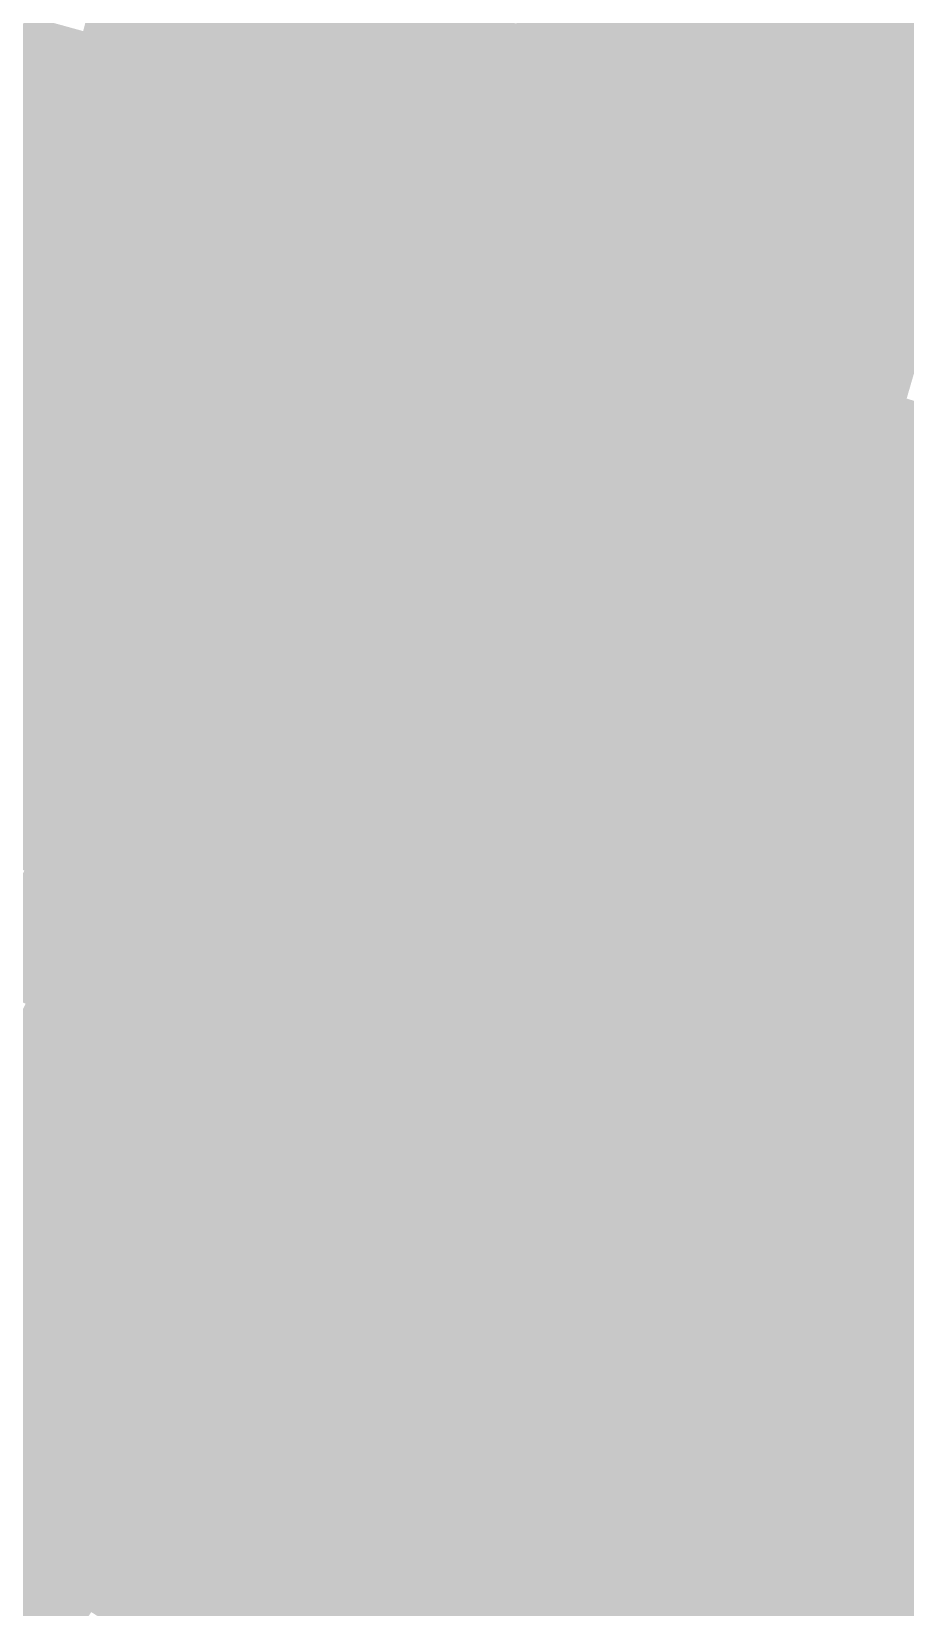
# Model space of a CAD drawing. Header units: inches. Extents: x -266 to 784, y -170 to 213.
# Drawn here: x 73.34 to 88.02, y -47 to -20.54 of the extents above; entities that cross this region are included whole.
import ezdxf

# ---------------------------------------------------------------- set-up
doc = ezdxf.new("R2010")
doc.units = ezdxf.units.IN
doc.header["$MEASUREMENT"] = 0

msp = doc.modelspace()

# ---------------------------------------------------------------- linework, layer by layer
at = {"color": 242, "true_color": 0xe60031}
msp.add_solid([(81.958979, -18.404504), (82.934681, -18.623605), (81.482625, -20.410335), (82.452657, -20.653315)], dxfattribs=at)
at = {"color": 242, "true_color": 0xc90030}
msp.add_solid([(74.692406, -18.709474), (75.662438, -18.952454), (74.210757, -20.536882), (75.174533, -20.803595)], dxfattribs=at)
at = {"color": 240, "true_color": 0xeb0032}
msp.add_solid([(82.934681, -18.623605), (83.910383, -18.842707), (82.452657, -20.653315), (83.422688, -20.896295)], dxfattribs=at)
at = {"color": 242, "true_color": 0xcd0031}
msp.add_solid([(75.662438, -18.952454), (76.632469, -19.195434), (75.174533, -20.803595), (76.138309, -21.070308)], dxfattribs=at)
at = {"color": 240, "true_color": 0xef0033}
msp.add_solid([(83.910383, -18.842707), (84.886085, -19.061808), (83.422688, -20.896295), (84.392719, -21.139276)], dxfattribs=at)
at = {"color": 242, "true_color": 0xd10032}
msp.add_solid([(76.632469, -19.195434), (77.6025, -19.438414), (76.138309, -21.070308), (77.102085, -21.337021)], dxfattribs=at)
at = {"color": 240, "true_color": 0xf30034}
msp.add_solid([(84.886085, -19.061808), (85.861787, -19.280909), (84.392719, -21.139276), (85.36275, -21.382256)], dxfattribs=at)
at = {"color": 240, "true_color": 0xf70035}
msp.add_solid([(85.861787, -19.280909), (86.83749, -19.50001), (85.36275, -21.382256), (86.332782, -21.625236)], dxfattribs=at)
at = {"color": 242, "true_color": 0xd50033}
msp.add_solid([(77.6025, -19.438414), (78.572532, -19.681395), (77.102085, -21.337021), (78.065861, -21.603733)], dxfattribs=at)
at = {"color": 240, "true_color": 0xfc0036}
msp.add_solid([(86.83749, -19.50001), (87.813192, -19.719112), (86.332782, -21.625236), (87.302813, -21.868216)], dxfattribs=at)
at = {"color": 242, "true_color": 0xda0034}
msp.add_solid([(78.572532, -19.681395), (79.542563, -19.924375), (78.065861, -21.603733), (79.029637, -21.870446)], dxfattribs=at)
at = {"color": 240, "true_color": 0xff0036}
msp.add_solid([(87.813192, -19.719112), (88.788894, -19.938213), (87.302813, -21.868216), (88.272844, -22.111196)], dxfattribs=at)
at = {"color": 242, "true_color": 0xde0035}
msp.add_solid([(79.542563, -19.924375), (80.512594, -20.167355), (79.029637, -21.870446), (79.993413, -22.137159)], dxfattribs=at)
at = {"color": 242, "true_color": 0xc40033}
msp.add_solid([(73.246981, -20.27017), (74.210757, -20.536882), (72.727466, -22.061635), (73.684406, -22.35192)], dxfattribs=at)
at = {"color": 242, "true_color": 0xe20036}
msp.add_solid([(80.512594, -20.167355), (81.482625, -20.410335), (79.993413, -22.137159), (80.95719, -22.403872)], dxfattribs=at)
at = {"color": 242, "true_color": 0xc90034}
msp.add_solid([(74.210757, -20.536882), (75.174533, -20.803595), (73.684406, -22.35192), (74.641346, -22.642205)], dxfattribs=at)
at = {"color": 240, "true_color": 0xe60037}
msp.add_solid([(81.482625, -20.410335), (82.452657, -20.653315), (80.95719, -22.403872), (81.920966, -22.670584)], dxfattribs=at)
at = {"color": 242, "true_color": 0xcd0036}
msp.add_solid([(75.174533, -20.803595), (76.138309, -21.070308), (74.641346, -22.642205), (75.598287, -22.93249)], dxfattribs=at)
at = {"color": 240, "true_color": 0xeb0038}
msp.add_solid([(82.452657, -20.653315), (83.422688, -20.896295), (81.920966, -22.670584), (82.884742, -22.937297)], dxfattribs=at)
at = {"color": 240, "true_color": 0xef0039}
msp.add_solid([(83.422688, -20.896295), (84.392719, -21.139276), (82.884742, -22.937297), (83.848518, -23.20401)], dxfattribs=at)
at = {"color": 242, "true_color": 0xd10037}
msp.add_solid([(76.138309, -21.070308), (77.102085, -21.337021), (75.598287, -22.93249), (76.555227, -23.222774)], dxfattribs=at)
at = {"color": 240, "true_color": 0xf3003a}
msp.add_solid([(84.392719, -21.139276), (85.36275, -21.382256), (83.848518, -23.20401), (84.812294, -23.470723)], dxfattribs=at)
at = {"color": 242, "true_color": 0xd50038}
msp.add_solid([(77.102085, -21.337021), (78.065861, -21.603733), (76.555227, -23.222774), (77.512167, -23.513059)], dxfattribs=at)
at = {"color": 240, "true_color": 0xf7003b}
msp.add_solid([(85.36275, -21.382256), (86.332782, -21.625236), (84.812294, -23.470723), (85.77607, -23.737435)], dxfattribs=at)
at = {"color": 242, "true_color": 0xda0039}
msp.add_solid([(78.065861, -21.603733), (79.029637, -21.870446), (77.512167, -23.513059), (78.469108, -23.803344)], dxfattribs=at)
at = {"color": 240, "true_color": 0xfc003c}
msp.add_solid([(86.332782, -21.625236), (87.302813, -21.868216), (85.77607, -23.737435), (86.739846, -24.004148)], dxfattribs=at)
at = {"color": 242, "true_color": 0xde003a}
msp.add_solid([(79.029637, -21.870446), (79.993413, -22.137159), (78.469108, -23.803344), (79.426048, -24.093628)], dxfattribs=at)
at = {"color": 240, "true_color": 0xff003c}
msp.add_solid([(87.302813, -21.868216), (88.272844, -22.111196), (86.739846, -24.004148), (87.703622, -24.270861)], dxfattribs=at)
at = {"color": 242, "true_color": 0xc40038}
msp.add_solid([(72.727466, -22.061635), (73.684406, -22.35192), (72.164142, -23.839812), (73.11367, -24.153494)], dxfattribs=at)
at = {"color": 242, "true_color": 0xe2003b}
msp.add_solid([(79.993413, -22.137159), (80.95719, -22.403872), (79.426048, -24.093628), (80.382988, -24.383913)], dxfattribs=at)
at = {"color": 240, "true_color": 0xff0641}
msp.add_solid([(88.272844, -22.111196), (89.242875, -22.354177), (87.703622, -24.270861), (88.667398, -24.537574)], dxfattribs=at)
at = {"color": 242, "true_color": 0xc90039}
msp.add_solid([(73.684406, -22.35192), (74.641346, -22.642205), (73.11367, -24.153494), (74.063198, -24.467176)], dxfattribs=at)
at = {"color": 240, "true_color": 0xe6003c}
msp.add_solid([(80.95719, -22.403872), (81.920966, -22.670584), (80.382988, -24.383913), (81.339929, -24.674198)], dxfattribs=at)
at = {"color": 242, "true_color": 0xcd003a}
msp.add_solid([(74.641346, -22.642205), (75.598287, -22.93249), (74.063198, -24.467176), (75.012726, -24.780858)], dxfattribs=at)
at = {"color": 240, "true_color": 0xeb003d}
msp.add_solid([(81.920966, -22.670584), (82.884742, -22.937297), (81.339929, -24.674198), (82.296869, -24.964482)], dxfattribs=at)
at = {"color": 242, "true_color": 0xd1003c}
msp.add_solid([(75.598287, -22.93249), (76.555227, -23.222774), (75.012726, -24.780858), (75.962254, -25.094539)], dxfattribs=at)
at = {"color": 240, "true_color": 0xef003f}
msp.add_solid([(82.884742, -22.937297), (83.848518, -23.20401), (82.296869, -24.964482), (83.253809, -25.254767)], dxfattribs=at)
at = {"color": 242, "true_color": 0xd5003d}
msp.add_solid([(76.555227, -23.222774), (77.512167, -23.513059), (75.962254, -25.094539), (76.911783, -25.408221)], dxfattribs=at)
at = {"color": 240, "true_color": 0xf30040}
msp.add_solid([(83.848518, -23.20401), (84.812294, -23.470723), (83.253809, -25.254767), (84.21075, -25.545052)], dxfattribs=at)
at = {"color": 242, "true_color": 0xda003e}
msp.add_solid([(77.512167, -23.513059), (78.469108, -23.803344), (76.911783, -25.408221), (77.861311, -25.721903)], dxfattribs=at)
at = {"color": 240, "true_color": 0xf70041}
msp.add_solid([(84.812294, -23.470723), (85.77607, -23.737435), (84.21075, -25.545052), (85.16769, -25.835336)], dxfattribs=at)
at = {"color": 242, "true_color": 0xde003f}
msp.add_solid([(78.469108, -23.803344), (79.426048, -24.093628), (77.861311, -25.721903), (78.810839, -26.035584)], dxfattribs=at)
at = {"color": 240, "true_color": 0xfc0042}
msp.add_solid([(85.77607, -23.737435), (86.739846, -24.004148), (85.16769, -25.835336), (86.12463, -26.125621)], dxfattribs=at)
at = {"color": 240, "true_color": 0xff0042}
msp.add_solid([(86.739846, -24.004148), (87.703622, -24.270861), (86.12463, -26.125621), (87.081571, -26.415906)], dxfattribs=at)
at = {"color": 242, "true_color": 0xc9003e}
msp.add_solid([(73.11367, -24.153494), (74.063198, -24.467176), (72.498893, -25.940519), (73.440437, -26.277409)], dxfattribs=at)
at = {"color": 242, "true_color": 0xe20040}
msp.add_solid([(79.426048, -24.093628), (80.382988, -24.383913), (78.810839, -26.035584), (79.760367, -26.349266)], dxfattribs=at)
at = {"color": 240, "true_color": 0xff0647}
msp.add_solid([(87.703622, -24.270861), (88.667398, -24.537574), (87.081571, -26.415906), (88.038511, -26.70619)], dxfattribs=at)
at = {"color": 242, "true_color": 0xcd003f}
msp.add_solid([(74.063198, -24.467176), (75.012726, -24.780858), (73.440437, -26.277409), (74.381981, -26.614298)], dxfattribs=at)
at = {"color": 240, "true_color": 0xe60042}
msp.add_solid([(80.382988, -24.383913), (81.339929, -24.674198), (79.760367, -26.349266), (80.709895, -26.662948)], dxfattribs=at)
at = {"color": 242, "true_color": 0xd10041}
msp.add_solid([(75.012726, -24.780858), (75.962254, -25.094539), (74.381981, -26.614298), (75.323525, -26.951188)], dxfattribs=at)
at = {"color": 240, "true_color": 0xeb0043}
msp.add_solid([(81.339929, -24.674198), (82.296869, -24.964482), (80.709895, -26.662948), (81.659424, -26.97663)], dxfattribs=at)
at = {"color": 242, "true_color": 0xd50042}
msp.add_solid([(75.962254, -25.094539), (76.911783, -25.408221), (75.323525, -26.951188), (76.265069, -27.288078)], dxfattribs=at)
at = {"color": 240, "true_color": 0xef0044}
msp.add_solid([(82.296869, -24.964482), (83.253809, -25.254767), (81.659424, -26.97663), (82.608952, -27.290311)], dxfattribs=at)
at = {"color": 240, "true_color": 0xf30045}
msp.add_solid([(83.253809, -25.254767), (84.21075, -25.545052), (82.608952, -27.290311), (83.55848, -27.603993)], dxfattribs=at)
at = {"color": 242, "true_color": 0xda0043}
msp.add_solid([(76.911783, -25.408221), (77.861311, -25.721903), (76.265069, -27.288078), (77.206613, -27.624968)], dxfattribs=at)
at = {"color": 240, "true_color": 0xf70047}
msp.add_solid([(84.21075, -25.545052), (85.16769, -25.835336), (83.55848, -27.603993), (84.508008, -27.917675)], dxfattribs=at)
at = {"color": 242, "true_color": 0xde0044}
msp.add_solid([(77.861311, -25.721903), (78.810839, -26.035584), (77.206613, -27.624968), (78.148157, -27.961858)], dxfattribs=at)
at = {"color": 240, "true_color": 0xfc0048}
msp.add_solid([(85.16769, -25.835336), (86.12463, -26.125621), (84.508008, -27.917675), (85.457536, -28.231357)], dxfattribs=at)
at = {"color": 242, "true_color": 0xc90043}
msp.add_solid([(72.498893, -25.940519), (73.440437, -26.277409), (71.840446, -27.711918), (72.773438, -28.071813)], dxfattribs=at)
at = {"color": 242, "true_color": 0xe20046}
msp.add_solid([(78.810839, -26.035584), (79.760367, -26.349266), (78.148157, -27.961858), (79.089701, -28.298748)], dxfattribs=at)
at = {"color": 240, "true_color": 0xff0048}
msp.add_solid([(86.12463, -26.125621), (87.081571, -26.415906), (85.457536, -28.231357), (86.407064, -28.545038)], dxfattribs=at)
at = {"color": 242, "true_color": 0xcd0044}
msp.add_solid([(73.440437, -26.277409), (74.381981, -26.614298), (72.773438, -28.071813), (73.706431, -28.431708)], dxfattribs=at)
at = {"color": 240, "true_color": 0xe60047}
msp.add_solid([(79.760367, -26.349266), (80.709895, -26.662948), (79.089701, -28.298748), (80.031246, -28.635638)], dxfattribs=at)
at = {"color": 240, "true_color": 0xff064d}
msp.add_solid([(87.081571, -26.415906), (88.038511, -26.70619), (86.407064, -28.545038), (87.356593, -28.85872)], dxfattribs=at)
at = {"color": 242, "true_color": 0xd10045}
msp.add_solid([(74.381981, -26.614298), (75.323525, -26.951188), (73.706431, -28.431708), (74.639424, -28.791603)], dxfattribs=at)
at = {"color": 240, "true_color": 0xeb0048}
msp.add_solid([(80.709895, -26.662948), (81.659424, -26.97663), (80.031246, -28.635638), (80.97279, -28.972527)], dxfattribs=at)
at = {"color": 240, "true_color": 0xff0d51}
msp.add_solid([(88.038511, -26.70619), (88.995451, -26.996475), (87.356593, -28.85872), (88.306121, -29.172402)], dxfattribs=at)
at = {"color": 242, "true_color": 0xd50047}
msp.add_solid([(75.323525, -26.951188), (76.265069, -27.288078), (74.639424, -28.791603), (75.572417, -29.151498)], dxfattribs=at)
at = {"color": 240, "true_color": 0xef004a}
msp.add_solid([(81.659424, -26.97663), (82.608952, -27.290311), (80.97279, -28.972527), (81.914334, -29.309417)], dxfattribs=at)
at = {"color": 242, "true_color": 0xda0048}
msp.add_solid([(76.265069, -27.288078), (77.206613, -27.624968), (75.572417, -29.151498), (76.505409, -29.511393)], dxfattribs=at)
at = {"color": 240, "true_color": 0xf3004b}
msp.add_solid([(82.608952, -27.290311), (83.55848, -27.603993), (81.914334, -29.309417), (82.855878, -29.646307)], dxfattribs=at)
at = {"color": 242, "true_color": 0xde004a}
msp.add_solid([(77.206613, -27.624968), (78.148157, -27.961858), (76.505409, -29.511393), (77.438402, -29.871288)], dxfattribs=at)
at = {"color": 240, "true_color": 0xf7004c}
msp.add_solid([(83.55848, -27.603993), (84.508008, -27.917675), (82.855878, -29.646307), (83.797422, -29.983197)], dxfattribs=at)
at = {"color": 240, "true_color": 0xe2004b}
msp.add_solid([(78.148157, -27.961858), (79.089701, -28.298748), (77.438402, -29.871288), (78.371395, -30.231183)], dxfattribs=at)
at = {"color": 240, "true_color": 0xfc004e}
msp.add_solid([(84.508008, -27.917675), (85.457536, -28.231357), (83.797422, -29.983197), (84.738966, -30.320087)], dxfattribs=at)
at = {"color": 242, "true_color": 0xcd0049}
msp.add_solid([(72.773438, -28.071813), (73.706431, -28.431708), (72.062604, -29.849308), (72.986483, -30.231991)], dxfattribs=at)
at = {"color": 240, "true_color": 0xe6004d}
msp.add_solid([(79.089701, -28.298748), (80.031246, -28.635638), (78.371395, -30.231183), (79.304388, -30.591078)], dxfattribs=at)
at = {"color": 240, "true_color": 0xff004e}
msp.add_solid([(85.457536, -28.231357), (86.407064, -28.545038), (84.738966, -30.320087), (85.68051, -30.656977)], dxfattribs=at)
at = {"color": 242, "true_color": 0xd1004a}
msp.add_solid([(73.706431, -28.431708), (74.639424, -28.791603), (72.986483, -30.231991), (73.910363, -30.614675)], dxfattribs=at)
at = {"color": 240, "true_color": 0xff0652}
msp.add_solid([(86.407064, -28.545038), (87.356593, -28.85872), (85.68051, -30.656977), (86.622054, -30.993867)], dxfattribs=at)
at = {"color": 242, "true_color": 0xd5004c}
msp.add_solid([(74.639424, -28.791603), (75.572417, -29.151498), (73.910363, -30.614675), (74.834242, -30.997358)], dxfattribs=at)
at = {"color": 240, "true_color": 0xeb004e}
msp.add_solid([(80.031246, -28.635638), (80.97279, -28.972527), (79.304388, -30.591078), (80.237381, -30.950973)], dxfattribs=at)
at = {"color": 240, "true_color": 0xef004f}
msp.add_solid([(80.97279, -28.972527), (81.914334, -29.309417), (80.237381, -30.950973), (81.170373, -31.310868)], dxfattribs=at)
at = {"color": 240, "true_color": 0xff0d57}
msp.add_solid([(87.356593, -28.85872), (88.306121, -29.172402), (86.622054, -30.993867), (87.563598, -31.330756)], dxfattribs=at)
at = {"color": 232, "true_color": 0xda004d}
msp.add_solid([(75.572417, -29.151498), (76.505409, -29.511393), (74.834242, -30.997358), (75.758122, -31.380041)], dxfattribs=at)
at = {"color": 240, "true_color": 0xf30051}
msp.add_solid([(81.914334, -29.309417), (82.855878, -29.646307), (81.170373, -31.310868), (82.103366, -31.670763)], dxfattribs=at)
at = {"color": 240, "true_color": 0xff135b}
msp.add_solid([(88.306121, -29.172402), (89.255649, -29.486084), (87.563598, -31.330756), (88.505142, -31.667646)], dxfattribs=at)
at = {"color": 232, "true_color": 0xde004f}
msp.add_solid([(76.505409, -29.511393), (77.438402, -29.871288), (75.758122, -31.380041), (76.682001, -31.762725)], dxfattribs=at)
at = {"color": 232, "true_color": 0xe20050}
msp.add_solid([(77.438402, -29.871288), (78.371395, -30.231183), (76.682001, -31.762725), (77.605881, -32.145408)], dxfattribs=at)
at = {"color": 240, "true_color": 0xf70052}
msp.add_solid([(82.855878, -29.646307), (83.797422, -29.983197), (82.103366, -31.670763), (83.036359, -32.030658)], dxfattribs=at)
at = {"color": 240, "true_color": 0xfc0054}
msp.add_solid([(83.797422, -29.983197), (84.738966, -30.320087), (83.036359, -32.030658), (83.969352, -32.390553)], dxfattribs=at)
at = {"color": 232, "true_color": 0xd1004f}
msp.add_solid([(72.986483, -30.231991), (73.910363, -30.614675), (72.222571, -32.014064), (73.13678, -32.419305)], dxfattribs=at)
at = {"color": 240, "true_color": 0xe60052}
msp.add_solid([(78.371395, -30.231183), (79.304388, -30.591078), (77.605881, -32.145408), (78.52976, -32.528092)], dxfattribs=at)
at = {"color": 240, "true_color": 0xff0054}
msp.add_solid([(84.738966, -30.320087), (85.68051, -30.656977), (83.969352, -32.390553), (84.902345, -32.750448)], dxfattribs=at)
at = {"color": 232, "true_color": 0xd50051}
msp.add_solid([(73.910363, -30.614675), (74.834242, -30.997358), (73.13678, -32.419305), (74.05099, -32.824546)], dxfattribs=at)
at = {"color": 240, "true_color": 0xeb0053}
msp.add_solid([(79.304388, -30.591078), (80.237381, -30.950973), (78.52976, -32.528092), (79.45364, -32.910775)], dxfattribs=at)
at = {"color": 240, "true_color": 0xff0658}
msp.add_solid([(85.68051, -30.656977), (86.622054, -30.993867), (84.902345, -32.750448), (85.835337, -33.110343)], dxfattribs=at)
at = {"color": 240, "true_color": 0xef0055}
msp.add_solid([(80.237381, -30.950973), (81.170373, -31.310868), (79.45364, -32.910775), (80.377519, -33.293459)], dxfattribs=at)
at = {"color": 232, "true_color": 0xda0052}
msp.add_solid([(74.834242, -30.997358), (75.758122, -31.380041), (74.05099, -32.824546), (74.9652, -33.229788)], dxfattribs=at)
at = {"color": 240, "true_color": 0xff0d5d}
msp.add_solid([(86.622054, -30.993867), (87.563598, -31.330756), (85.835337, -33.110343), (86.76833, -33.470238)], dxfattribs=at)
at = {"color": 232, "true_color": 0xde0054}
msp.add_solid([(75.758122, -31.380041), (76.682001, -31.762725), (74.9652, -33.229788), (75.87941, -33.635029)], dxfattribs=at)
at = {"color": 240, "true_color": 0xf30056}
msp.add_solid([(81.170373, -31.310868), (82.103366, -31.670763), (80.377519, -33.293459), (81.301399, -33.676142)], dxfattribs=at)
at = {"color": 230, "true_color": 0xff1361}
msp.add_solid([(87.563598, -31.330756), (88.505142, -31.667646), (86.76833, -33.470238), (87.701323, -33.830133)], dxfattribs=at)
at = {"color": 240, "true_color": 0xf70058}
msp.add_solid([(82.103366, -31.670763), (83.036359, -32.030658), (81.301399, -33.676142), (82.225278, -34.058825)], dxfattribs=at)
at = {"color": 230, "true_color": 0xff1a65}
msp.add_solid([(88.505142, -31.667646), (89.446686, -32.004536), (87.701323, -33.830133), (88.634316, -34.190028)], dxfattribs=at)
at = {"color": 232, "true_color": 0xe20056}
msp.add_solid([(76.682001, -31.762725), (77.605881, -32.145408), (75.87941, -33.635029), (76.793619, -34.04027)], dxfattribs=at)
at = {"color": 232, "true_color": 0xe60057}
msp.add_solid([(77.605881, -32.145408), (78.52976, -32.528092), (76.793619, -34.04027), (77.707829, -34.445512)], dxfattribs=at)
at = {"color": 240, "true_color": 0xfc0059}
msp.add_solid([(83.036359, -32.030658), (83.969352, -32.390553), (82.225278, -34.058825), (83.149158, -34.441509)], dxfattribs=at)
at = {"color": 232, "true_color": 0xd50056}
msp.add_solid([(73.13678, -32.419305), (74.05099, -32.824546), (72.319143, -34.204407), (73.223133, -34.631963)], dxfattribs=at)
at = {"color": 240, "true_color": 0xeb0059}
msp.add_solid([(78.52976, -32.528092), (79.45364, -32.910775), (77.707829, -34.445512), (78.622039, -34.850753)], dxfattribs=at)
at = {"color": 240, "true_color": 0xff005a}
msp.add_solid([(83.969352, -32.390553), (84.902345, -32.750448), (83.149158, -34.441509), (84.073037, -34.824192)], dxfattribs=at)
at = {"color": 240, "true_color": 0xff065e}
msp.add_solid([(84.902345, -32.750448), (85.835337, -33.110343), (84.073037, -34.824192), (84.996917, -35.206876)], dxfattribs=at)
at = {"color": 232, "true_color": 0xda0058}
msp.add_solid([(74.05099, -32.824546), (74.9652, -33.229788), (73.223133, -34.631963), (74.127122, -35.059518)], dxfattribs=at)
at = {"color": 240, "true_color": 0xef005b}
msp.add_solid([(79.45364, -32.910775), (80.377519, -33.293459), (78.622039, -34.850753), (79.536249, -35.255994)], dxfattribs=at)
at = {"color": 232, "true_color": 0xde0059}
msp.add_solid([(74.9652, -33.229788), (75.87941, -33.635029), (74.127122, -35.059518), (75.031111, -35.487073)], dxfattribs=at)
at = {"color": 240, "true_color": 0xf3005c}
msp.add_solid([(80.377519, -33.293459), (81.301399, -33.676142), (79.536249, -35.255994), (80.450458, -35.661236)], dxfattribs=at)
at = {"color": 230, "true_color": 0xff0d62}
msp.add_solid([(85.835337, -33.110343), (86.76833, -33.470238), (84.996917, -35.206876), (85.920797, -35.589559)], dxfattribs=at)
at = {"color": 230, "true_color": 0xff1366}
msp.add_solid([(86.76833, -33.470238), (87.701323, -33.830133), (85.920797, -35.589559), (86.844676, -35.972243)], dxfattribs=at)
at = {"color": 232, "true_color": 0xe2005b}
msp.add_solid([(75.87941, -33.635029), (76.793619, -34.04027), (75.031111, -35.487073), (75.935101, -35.914628)], dxfattribs=at)
at = {"color": 240, "true_color": 0xf7005e}
msp.add_solid([(81.301399, -33.676142), (82.225278, -34.058825), (80.450458, -35.661236), (81.364668, -36.066477)], dxfattribs=at)
at = {"color": 230, "true_color": 0xff1a6b}
msp.add_solid([(87.701323, -33.830133), (88.634316, -34.190028), (86.844676, -35.972243), (87.768556, -36.354926)], dxfattribs=at)
at = {"color": 232, "true_color": 0xe6005d}
msp.add_solid([(76.793619, -34.04027), (77.707829, -34.445512), (75.935101, -35.914628), (76.83909, -36.342183)], dxfattribs=at)
at = {"color": 230, "true_color": 0xfc005f}
msp.add_solid([(82.225278, -34.058825), (83.149158, -34.441509), (81.364668, -36.066477), (82.278878, -36.471718)], dxfattribs=at)
at = {"color": 230, "true_color": 0xff206f}
msp.add_solid([(88.634316, -34.190028), (89.567309, -34.549924), (87.768556, -36.354926), (88.692435, -36.73761)], dxfattribs=at)
at = {"color": 232, "true_color": 0xda005d}
msp.add_solid([(73.223133, -34.631963), (74.127122, -35.059518), (72.351168, -36.418518), (73.244393, -36.868129)], dxfattribs=at)
at = {"color": 232, "true_color": 0xeb005e}
msp.add_solid([(77.707829, -34.445512), (78.622039, -34.850753), (76.83909, -36.342183), (77.743079, -36.769738)], dxfattribs=at)
at = {"color": 230, "true_color": 0xff0060}
msp.add_solid([(83.149158, -34.441509), (84.073037, -34.824192), (82.278878, -36.471718), (83.193088, -36.87696)], dxfattribs=at)
at = {"color": 230, "true_color": 0xef0060}
msp.add_solid([(78.622039, -34.850753), (79.536249, -35.255994), (77.743079, -36.769738), (78.647068, -37.197293)], dxfattribs=at)
at = {"color": 230, "true_color": 0xff0664}
msp.add_solid([(84.073037, -34.824192), (84.996917, -35.206876), (83.193088, -36.87696), (84.107298, -37.282201)], dxfattribs=at)
at = {"color": 232, "true_color": 0xde005e}
msp.add_solid([(74.127122, -35.059518), (75.031111, -35.487073), (73.244393, -36.868129), (74.137617, -37.31774)], dxfattribs=at)
at = {"color": 230, "true_color": 0xf30062}
msp.add_solid([(79.536249, -35.255994), (80.450458, -35.661236), (78.647068, -37.197293), (79.551058, -37.624848)], dxfattribs=at)
at = {"color": 230, "true_color": 0xff0d68}
msp.add_solid([(84.996917, -35.206876), (85.920797, -35.589559), (84.107298, -37.282201), (85.021507, -37.687442)], dxfattribs=at)
at = {"color": 232, "true_color": 0xe20060}
msp.add_solid([(75.031111, -35.487073), (75.935101, -35.914628), (74.137617, -37.31774), (75.030841, -37.767352)], dxfattribs=at)
at = {"color": 230, "true_color": 0xf70064}
msp.add_solid([(80.450458, -35.661236), (81.364668, -36.066477), (79.551058, -37.624848), (80.455047, -38.052403)], dxfattribs=at)
at = {"color": 230, "true_color": 0xff136c}
msp.add_solid([(85.920797, -35.589559), (86.844676, -35.972243), (85.021507, -37.687442), (85.935717, -38.092684)], dxfattribs=at)
at = {"color": 232, "true_color": 0xe60062}
msp.add_solid([(75.935101, -35.914628), (76.83909, -36.342183), (75.030841, -37.767352), (75.924066, -38.216963)], dxfattribs=at)
at = {"color": 230, "true_color": 0xff1a70}
msp.add_solid([(86.844676, -35.972243), (87.768556, -36.354926), (85.935717, -38.092684), (86.849927, -38.497925)], dxfattribs=at)
at = {"color": 230, "true_color": 0xfc0065}
msp.add_solid([(81.364668, -36.066477), (82.278878, -36.471718), (80.455047, -38.052403), (81.359036, -38.479958)], dxfattribs=at)
at = {"color": 232, "true_color": 0xeb0064}
msp.add_solid([(76.83909, -36.342183), (77.743079, -36.769738), (75.924066, -38.216963), (76.81729, -38.666574)], dxfattribs=at)
at = {"color": 230, "true_color": 0xff0066}
msp.add_solid([(82.278878, -36.471718), (83.193088, -36.87696), (81.359036, -38.479958), (82.263026, -38.907514)], dxfattribs=at)
at = {"color": 230, "true_color": 0xff2074}
msp.add_solid([(87.768556, -36.354926), (88.692435, -36.73761), (86.849927, -38.497925), (87.764137, -38.903166)], dxfattribs=at)
at = {"color": 230, "true_color": 0xef0066}
msp.add_solid([(77.743079, -36.769738), (78.647068, -37.197293), (76.81729, -38.666574), (77.710514, -39.116186)], dxfattribs=at)
at = {"color": 230, "true_color": 0xff2678}
msp.add_solid([(88.692435, -36.73761), (89.616315, -37.120293), (87.764137, -38.903166), (88.678346, -39.308407)], dxfattribs=at)
at = {"color": 232, "true_color": 0xde0064}
msp.add_solid([(73.244393, -36.868129), (74.137617, -37.31774), (72.317544, -38.654532), (73.199465, -39.125929)], dxfattribs=at)
at = {"color": 230, "true_color": 0xff066a}
msp.add_solid([(83.193088, -36.87696), (84.107298, -37.282201), (82.263026, -38.907514), (83.167015, -39.335069)], dxfattribs=at)
at = {"color": 230, "true_color": 0xf30068}
msp.add_solid([(78.647068, -37.197293), (79.551058, -37.624848), (77.710514, -39.116186), (78.603738, -39.565797)], dxfattribs=at)
at = {"color": 230, "true_color": 0xff0d6e}
msp.add_solid([(84.107298, -37.282201), (85.021507, -37.687442), (83.167015, -39.335069), (84.071004, -39.762624)], dxfattribs=at)
at = {"color": 232, "true_color": 0xe20066}
msp.add_solid([(74.137617, -37.31774), (75.030841, -37.767352), (73.199465, -39.125929), (74.081386, -39.597326)], dxfattribs=at)
at = {"color": 232, "true_color": 0xe60068}
msp.add_solid([(75.030841, -37.767352), (75.924066, -38.216963), (74.081386, -39.597326), (74.963307, -40.068723)], dxfattribs=at)
at = {"color": 230, "true_color": 0xf70069}
msp.add_solid([(79.551058, -37.624848), (80.455047, -38.052403), (78.603738, -39.565797), (79.496963, -40.015408)], dxfattribs=at)
at = {"color": 230, "true_color": 0xff1372}
msp.add_solid([(85.021507, -37.687442), (85.935717, -38.092684), (84.071004, -39.762624), (84.974994, -40.190179)], dxfattribs=at)
at = {"color": 230, "true_color": 0xfc006b}
msp.add_solid([(80.455047, -38.052403), (81.359036, -38.479958), (79.496963, -40.015408), (80.390187, -40.46502)], dxfattribs=at)
at = {"color": 230, "true_color": 0xff1a75}
msp.add_solid([(85.935717, -38.092684), (86.849927, -38.497925), (84.974994, -40.190179), (85.878983, -40.617734)], dxfattribs=at)
at = {"color": 230, "true_color": 0xeb0069}
msp.add_solid([(75.924066, -38.216963), (76.81729, -38.666574), (74.963307, -40.068723), (75.845229, -40.540119)], dxfattribs=at)
at = {"color": 230, "true_color": 0xff006c}
msp.add_solid([(81.359036, -38.479958), (82.263026, -38.907514), (80.390187, -40.46502), (81.283411, -40.914631)], dxfattribs=at)
at = {"color": 230, "true_color": 0xff2079}
msp.add_solid([(86.849927, -38.497925), (87.764137, -38.903166), (85.878983, -40.617734), (86.782972, -41.045289)], dxfattribs=at)
at = {"color": 230, "true_color": 0xef006b}
msp.add_solid([(76.81729, -38.666574), (77.710514, -39.116186), (75.845229, -40.540119), (76.72715, -41.011516)], dxfattribs=at)
at = {"color": 232, "true_color": 0xe2006b}
msp.add_solid([(73.199465, -39.125929), (74.081386, -39.597326), (72.21722, -40.91055), (73.087307, -41.403448)], dxfattribs=at)
at = {"color": 230, "true_color": 0xf3006d}
msp.add_solid([(77.710514, -39.116186), (78.603738, -39.565797), (76.72715, -41.011516), (77.609071, -41.482913)], dxfattribs=at)
at = {"color": 230, "true_color": 0xff0670}
msp.add_solid([(82.263026, -38.907514), (83.167015, -39.335069), (81.283411, -40.914631), (82.176636, -41.364242)], dxfattribs=at)
at = {"color": 230, "true_color": 0xff267d}
msp.add_solid([(87.764137, -38.903166), (88.678346, -39.308407), (86.782972, -41.045289), (87.686961, -41.472844)], dxfattribs=at)
at = {"color": 230, "true_color": 0xff0d73}
msp.add_solid([(83.167015, -39.335069), (84.071004, -39.762624), (82.176636, -41.364242), (83.06986, -41.813854)], dxfattribs=at)
at = {"color": 230, "true_color": 0xff2d81}
msp.add_solid([(88.678346, -39.308407), (89.592556, -39.713649), (87.686961, -41.472844), (88.590951, -41.900399)], dxfattribs=at)
at = {"color": 232, "true_color": 0xe6006d}
msp.add_solid([(74.081386, -39.597326), (74.963307, -40.068723), (73.087307, -41.403448), (73.957394, -41.896346)], dxfattribs=at)
at = {"color": 230, "true_color": 0xf7006f}
msp.add_solid([(78.603738, -39.565797), (79.496963, -40.015408), (77.609071, -41.482913), (78.490993, -41.95431)], dxfattribs=at)
at = {"color": 230, "true_color": 0xff1377}
msp.add_solid([(84.071004, -39.762624), (84.974994, -40.190179), (83.06986, -41.813854), (83.963084, -42.263465)], dxfattribs=at)
at = {"color": 230, "true_color": 0xeb006f}
msp.add_solid([(74.963307, -40.068723), (75.845229, -40.540119), (73.957394, -41.896346), (74.827481, -42.389245)], dxfattribs=at)
at = {"color": 230, "true_color": 0xfc0071}
msp.add_solid([(79.496963, -40.015408), (80.390187, -40.46502), (78.490993, -41.95431), (79.372914, -42.425706)], dxfattribs=at)
at = {"color": 230, "true_color": 0xff1a7b}
msp.add_solid([(84.974994, -40.190179), (85.878983, -40.617734), (83.963084, -42.263465), (84.856309, -42.713076)], dxfattribs=at)
at = {"color": 230, "true_color": 0xff0072}
msp.add_solid([(80.390187, -40.46502), (81.283411, -40.914631), (79.372914, -42.425706), (80.254835, -42.897103)], dxfattribs=at)
at = {"color": 230, "true_color": 0xef0071}
msp.add_solid([(75.845229, -40.540119), (76.72715, -41.011516), (74.827481, -42.389245), (75.697568, -42.882143)], dxfattribs=at)
at = {"color": 230, "true_color": 0xff207f}
msp.add_solid([(85.878983, -40.617734), (86.782972, -41.045289), (84.856309, -42.713076), (85.749533, -43.162688)], dxfattribs=at)
at = {"color": 230, "true_color": 0xf30073}
msp.add_solid([(76.72715, -41.011516), (77.609071, -41.482913), (75.697568, -42.882143), (76.567655, -43.375041)], dxfattribs=at)
at = {"color": 230, "true_color": 0xff0676}
msp.add_solid([(81.283411, -40.914631), (82.176636, -41.364242), (80.254835, -42.897103), (81.136756, -43.3685)], dxfattribs=at)
at = {"color": 230, "true_color": 0xff2682}
msp.add_solid([(86.782972, -41.045289), (87.686961, -41.472844), (85.749533, -43.162688), (86.642757, -43.612299)], dxfattribs=at)
at = {"color": 230, "true_color": 0xe60072}
msp.add_solid([(73.087307, -41.403448), (73.957394, -41.896346), (72.049203, -43.184631), (72.906932, -43.698733)], dxfattribs=at)
at = {"color": 230, "true_color": 0xf70075}
msp.add_solid([(77.609071, -41.482913), (78.490993, -41.95431), (76.567655, -43.375041), (77.437742, -43.867939)], dxfattribs=at)
at = {"color": 230, "true_color": 0xff0d79}
msp.add_solid([(82.176636, -41.364242), (83.06986, -41.813854), (81.136756, -43.3685), (82.018678, -43.839897)], dxfattribs=at)
at = {"color": 230, "true_color": 0xff2d86}
msp.add_solid([(87.686961, -41.472844), (88.590951, -41.900399), (86.642757, -43.612299), (87.535982, -44.06191)], dxfattribs=at)
at = {"color": 230, "true_color": 0xeb0074}
msp.add_solid([(73.957394, -41.896346), (74.827481, -42.389245), (72.906932, -43.698733), (73.76466, -44.212836)], dxfattribs=at)
at = {"color": 230, "true_color": 0xfc0077}
msp.add_solid([(78.490993, -41.95431), (79.372914, -42.425706), (77.437742, -43.867939), (78.307829, -44.360837)], dxfattribs=at)
at = {"color": 230, "true_color": 0xff137d}
msp.add_solid([(83.06986, -41.813854), (83.963084, -42.263465), (82.018678, -43.839897), (82.900599, -44.311293)], dxfattribs=at)
at = {"color": 230, "true_color": 0xff338a}
msp.add_solid([(88.590951, -41.900399), (89.49494, -42.327954), (87.535982, -44.06191), (88.429206, -44.511522)], dxfattribs=at)
at = {"color": 230, "true_color": 0xff1a80}
msp.add_solid([(83.963084, -42.263465), (84.856309, -42.713076), (82.900599, -44.311293), (83.78252, -44.78269)], dxfattribs=at)
at = {"color": 230, "true_color": 0xef0077}
msp.add_solid([(74.827481, -42.389245), (75.697568, -42.882143), (73.76466, -44.212836), (74.622389, -44.726939)], dxfattribs=at)
at = {"color": 230, "true_color": 0xff0078}
msp.add_solid([(79.372914, -42.425706), (80.254835, -42.897103), (78.307829, -44.360837), (79.177916, -44.853736)], dxfattribs=at)
at = {"color": 230, "true_color": 0xff2084}
msp.add_solid([(84.856309, -42.713076), (85.749533, -43.162688), (83.78252, -44.78269), (84.664441, -45.254087)], dxfattribs=at)
at = {"color": 230, "true_color": 0xf30079}
msp.add_solid([(75.697568, -42.882143), (76.567655, -43.375041), (74.622389, -44.726939), (75.480118, -45.241042)], dxfattribs=at)
at = {"color": 230, "true_color": 0xff067b}
msp.add_solid([(80.254835, -42.897103), (81.136756, -43.3685), (79.177916, -44.853736), (80.048003, -45.346634)], dxfattribs=at)
at = {"color": 230, "true_color": 0xf7007b}
msp.add_solid([(76.567655, -43.375041), (77.437742, -43.867939), (75.480118, -45.241042), (76.337846, -45.755144)], dxfattribs=at)
at = {"color": 230, "true_color": 0xff0d7f}
msp.add_solid([(81.136756, -43.3685), (82.018678, -43.839897), (80.048003, -45.346634), (80.91809, -45.839532)], dxfattribs=at)
at = {"color": 230, "true_color": 0xff2687}
msp.add_solid([(85.749533, -43.162688), (86.642757, -43.612299), (84.664441, -45.254087), (85.546363, -45.725483)], dxfattribs=at)
at = {"color": 230, "true_color": 0xff2d8b}
msp.add_solid([(86.642757, -43.612299), (87.535982, -44.06191), (85.546363, -45.725483), (86.428284, -46.19688)], dxfattribs=at)
at = {"color": 230, "true_color": 0xeb007a}
msp.add_solid([(72.906932, -43.698733), (73.76466, -44.212836), (71.812553, -45.474798), (72.657407, -46.009795)], dxfattribs=at)
at = {"color": 230, "true_color": 0xfc007d}
msp.add_solid([(77.437742, -43.867939), (78.307829, -44.360837), (76.337846, -45.755144), (77.195575, -46.269247)], dxfattribs=at)
at = {"color": 230, "true_color": 0xff1382}
msp.add_solid([(82.018678, -43.839897), (82.900599, -44.311293), (80.91809, -45.839532), (81.788177, -46.33243)], dxfattribs=at)
at = {"color": 230, "true_color": 0xff338e}
msp.add_solid([(87.535982, -44.06191), (88.429206, -44.511522), (86.428284, -46.19688), (87.310205, -46.668277)], dxfattribs=at)
at = {"color": 230, "true_color": 0xef007c}
msp.add_solid([(73.76466, -44.212836), (74.622389, -44.726939), (72.657407, -46.009795), (73.50226, -46.544793)], dxfattribs=at)
at = {"color": 230, "true_color": 0xff007e}
msp.add_solid([(78.307829, -44.360837), (79.177916, -44.853736), (77.195575, -46.269247), (78.053304, -46.78335)], dxfattribs=at)
at = {"color": 230, "true_color": 0xff1a86}
msp.add_solid([(82.900599, -44.311293), (83.78252, -44.78269), (81.788177, -46.33243), (82.658264, -46.825328)], dxfattribs=at)
at = {"color": 230, "true_color": 0xff3a92}
msp.add_solid([(88.429206, -44.511522), (89.32243, -44.961133), (87.310205, -46.668277), (88.192126, -47.139674)], dxfattribs=at)
at = {"color": 230, "true_color": 0xf3007e}
msp.add_solid([(74.622389, -44.726939), (75.480118, -45.241042), (73.50226, -46.544793), (74.347114, -47.079791)], dxfattribs=at)
at = {"color": 230, "true_color": 0xff0681}
msp.add_solid([(79.177916, -44.853736), (80.048003, -45.346634), (78.053304, -46.78335), (78.911032, -47.297452)], dxfattribs=at)
at = {"color": 230, "true_color": 0xff2089}
msp.add_solid([(83.78252, -44.78269), (84.664441, -45.254087), (82.658264, -46.825328), (83.528351, -47.318226)], dxfattribs=at)
at = {"color": 230, "true_color": 0xf70081}
msp.add_solid([(75.480118, -45.241042), (76.337846, -45.755144), (74.347114, -47.079791), (75.191967, -47.614788)], dxfattribs=at)
at = {"color": 230, "true_color": 0xff0d85}
msp.add_solid([(80.048003, -45.346634), (80.91809, -45.839532), (78.911032, -47.297452), (79.768761, -47.811555)], dxfattribs=at)
at = {"color": 230, "true_color": 0xff268c}
msp.add_solid([(84.664441, -45.254087), (85.546363, -45.725483), (83.528351, -47.318226), (84.398438, -47.811125)], dxfattribs=at)
at = {"color": 230, "true_color": 0xfc0083}
msp.add_solid([(76.337846, -45.755144), (77.195575, -46.269247), (75.191967, -47.614788), (76.036821, -48.149786)], dxfattribs=at)
at = {"color": 230, "true_color": 0xff2d90}
msp.add_solid([(85.546363, -45.725483), (86.428284, -46.19688), (84.398438, -47.811125), (85.268525, -48.304023)], dxfattribs=at)
at = {"color": 230, "true_color": 0xef0082}
msp.add_solid([(72.657407, -46.009795), (73.50226, -46.544793), (71.506387, -47.77904), (72.337856, -48.33461)], dxfattribs=at)
at = {"color": 230, "true_color": 0xff1388}
msp.add_solid([(80.91809, -45.839532), (81.788177, -46.33243), (79.768761, -47.811555), (80.626489, -48.325658)], dxfattribs=at)
at = {"color": 230, "true_color": 0xff0084}
msp.add_solid([(77.195575, -46.269247), (78.053304, -46.78335), (76.036821, -48.149786), (76.881674, -48.684783)], dxfattribs=at)
at = {"color": 230, "true_color": 0xff3393}
msp.add_solid([(86.428284, -46.19688), (87.310205, -46.668277), (85.268525, -48.304023), (86.138612, -48.796921)], dxfattribs=at)
at = {"color": 230, "true_color": 0xf30084}
msp.add_solid([(73.50226, -46.544793), (74.347114, -47.079791), (72.337856, -48.33461), (73.169326, -48.890181)], dxfattribs=at)
at = {"color": 230, "true_color": 0xff1a8b}
msp.add_solid([(81.788177, -46.33243), (82.658264, -46.825328), (80.626489, -48.325658), (81.484218, -48.839761)], dxfattribs=at)
at = {"color": 230, "true_color": 0xff0687}
msp.add_solid([(78.053304, -46.78335), (78.911032, -47.297452), (76.881674, -48.684783), (77.726528, -49.219781)], dxfattribs=at)
at = {"color": 230, "true_color": 0xff208e}
msp.add_solid([(82.658264, -46.825328), (83.528351, -47.318226), (81.484218, -48.839761), (82.341947, -49.353863)], dxfattribs=at)
at = {"color": 230, "true_color": 0xff3a97}
msp.add_solid([(87.310205, -46.668277), (88.192126, -47.139674), (86.138612, -48.796921), (87.008699, -49.289819)], dxfattribs=at)

doc.saveas('drawing.dxf')
